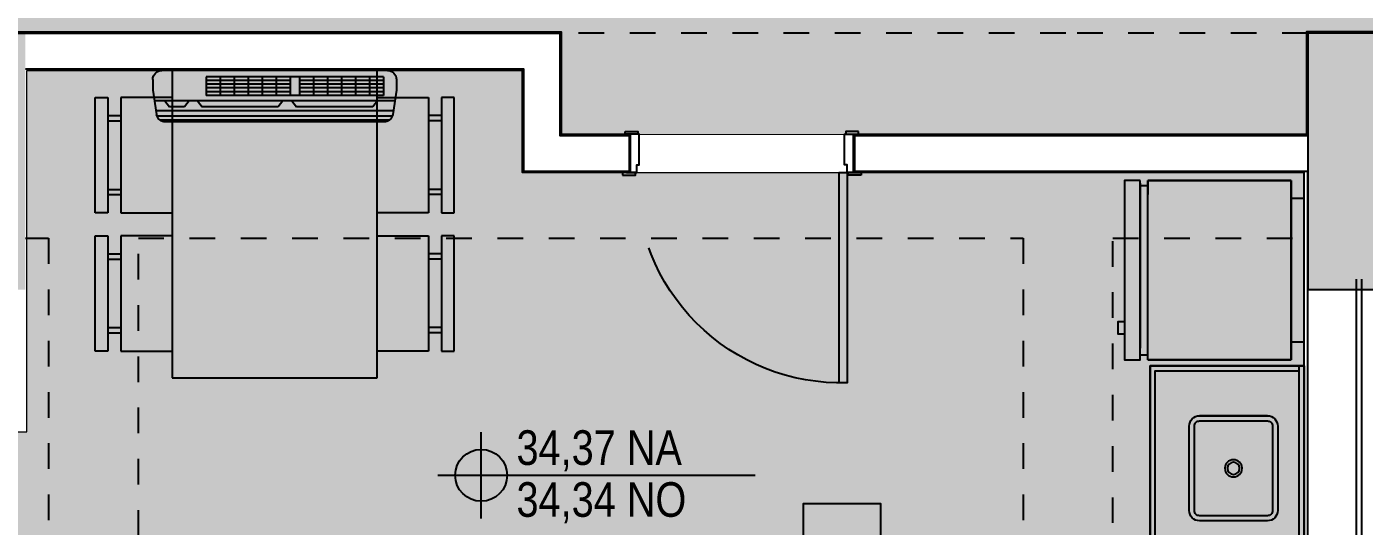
# Model space of a CAD drawing. Header units: metres. Extents: x -154 to 570, y -18 to 184.
# Drawn here: x 9.61 to 14.82, y 0.53 to 2.48 of the extents above; entities that cross this region are included whole.
import ezdxf
from ezdxf.xclip import XClip

# ---------------------------------------------------------------- set-up
doc = ezdxf.new("R2010")
doc.units = ezdxf.units.M
doc.header["$XCLIPFRAME"] = 0
doc.linetypes.add('PUC TORRE B$0$DASHEDX2', pattern=[1.5, 1, -0.5])
doc.linetypes.add('PUC$0$DASHEDX2', pattern=[1.5, 1, -0.5])
for name, color, linetype in [('ARQ-AUX', 7, 'Continuous'), ('ARQ-SIM - EMBASAM', 1, 'Continuous'), ('PUC TORRE B$0$1', 232, 'PUC TORRE B$0$DASHEDX2'), ('PUC TORRE B$0$4', 2, 'Continuous'), ('PUC$0$ARQ-ALV ACAB', 4, 'Continuous'), ('PUC$0$ARQ-ALV OSSO', 5, 'Continuous'), ('PUC$0$ARQ-CAX @ 1', 1, 'Continuous'), ('PUC$0$ARQ-ENCH', 1, 'Continuous'), ('PUC$0$ARQ-HID', 7, 'Continuous'), ('PUC$0$ARQ-MOB', 7, 'Continuous'), ('PUC$0$ARQ-PRJ', 7, 'PUC$0$DASHEDX2'), ('PUC$0$MAUROAMARELO', 162, 'Continuous')]:
    doc.layers.add(name, color=color, linetype=linetype)
doc.layers.add('PUC$0$ARQ-FORRO', color=9, linetype='Continuous', lineweight=5)
doc.styles.add('Adesa', font='ARIALN.TTF')

# ---------------------------------------------------------------- blocks, each defined once
blk = doc.blocks.new('PUC$0$00002ITA-AIT-PR-008-BSE-PLA-TIP-R00$0$Cuba 1')
blk.add_line((0.205, 0.305), (0.205, 0.04))
for points in [[(0.165, 0, 0.414214), (0.205, 0.04), (0.205, 0.305, 0.414214), (0.165, 0.345), (-0.165, 0.345, 0.414214), (-0.205, 0.305), (-0.205, 0.04, 0.414214), (-0.165, 0)], [(-0.165, 0.02), (0.165, 0.02, 0.414214), (0.185, 0.04), (0.185, 0.305, 0.414214), (0.165, 0.325), (-0.165, 0.325, 0.414214), (-0.185, 0.305), (-0.185, 0.04, 0.414214)]]:
    blk.add_lwpolyline(points, format="xyb", close=True)
for radius in [0.0337, 0.0237]:
    blk.add_circle((0, 0.1725), radius)
blk = doc.blocks.new('*U1685')
at = {"linetype": 'Continuous'}
blk.add_lwpolyline([(0, 0), (0, 0.6), (-1.2, 0.6), (-1.2, 0)], dxfattribs=at)
at = {"lineweight": -2}
for points in [[(-1.2, 0), (-1.2, 0.6), (0, 0.6), (0, 0)], [(-1.18, 0.02), (-1.18, 0.58), (-0.02, 0.58), (-0.02, 0.02)], [(0, 0.02), (-1.2, 0.02)], [(0, 0), (-1.2, 0)]]:
    blk.add_lwpolyline(points, dxfattribs=at)
at = {"lineweight": -2, "extrusion": (0, 0, -1), "zscale": -1, "rotation": 180}
blk.add_blockref('PUC$0$00002ITA-AIT-PR-008-BSE-PLA-TIP-R00$0$Cuba 1', (0.4, 0.4475), dxfattribs=at)
blk = doc.blocks.new('*U1642')
for points in [[(-0.045, 0.01), (0.005, 0.01), (0.005, 0), (-0.045, 0)], [(0.865, 0.01), (0.815, 0.01), (0.815, 0), (0.865, 0)], [(-0.055, -0.16), (-0.005, -0.16), (-0.005, -0.15), (-0.055, -0.15)], [(0, -0.15), (0, -0.97), (0.03, -0.97), (0.03, -0.15)], [(0.875, -0.16), (0.825, -0.16), (0.825, -0.15), (0.875, -0.15)]]:
    blk.add_lwpolyline(points, close=True)
for points in [[(-0.04, -0.15), (0, -0.15), (0, -0.12), (0.01, -0.12), (0.01, 0), (-0.025, 0), (-0.025, -0.15)], [(0.86, -0.15), (0.82, -0.15), (0.82, -0.12), (0.81, -0.12), (0.81, 0), (0.845, 0), (0.845, -0.15)]]:
    blk.add_lwpolyline(points)
at = {"layer": 'PUC$0$ARQ-PRJ'}
blk.add_arc((0.0237, -0.1737), 0.7967, 268.2986, 1.7014, dxfattribs=at)
blk = doc.blocks.new('PUC$0$pl apto tipo 3 puc')
at = {"layer": 'PUC$0$ARQ-ALV ACAB', "elevation": 0}
for points in [[(-14.594, 0.7661), (-14.594, -1.905), (-12.8372, -1.905), (-12.8372, -2.055), (-12.8922, -2.055)], [(-5.549, -2.4538), (-11.6972, -2.4538), (-11.6972, -2.055), (-11.9672, -2.055), (-11.9672, -1.905), (-11.5472, -1.905), (-11.5472, -2.3038), (-9.614, -2.3038)]]:
    blk.add_lwpolyline(points, dxfattribs=at)
at = {"layer": 'PUC$0$ARQ-ALV OSSO'}
for p, q in [((-14.6091, 2.8604, 0), (-14.609, -1.91, 0)), ((-14.609, -1.91, 0), (-12.8422, -1.91, 0)), ((-12.8422, -1.91, 0), (-12.8422, -2.05, 0)), ((-12.8422, -2.05, 0), (-14.6072, -2.05, 0))]:
    blk.add_line(p, q, dxfattribs=at)
blk.add_lwpolyline([(-14.799, 2.0012), (-14.799, -1.4888)], dxfattribs=at)
at = {"layer": 'PUC$0$ARQ-ALV OSSO', "elevation": 0}
blk.add_lwpolyline([(-9.2572, -2.4488), (-11.6922, -2.4488), (-11.6922, -2.05), (-11.9622, -2.05), (-11.9622, -1.91), (-11.5522, -1.91), (-11.5522, -2.3088), (-9.609, -2.3088)], dxfattribs=at)
at = {"layer": 'PUC$0$ARQ-CAX @ 1', "xscale": -1, "rotation": 180}
blk.add_blockref('*U1642', (-12.8122, -2.055), dxfattribs=at)
at = {"layer": 'PUC$0$ARQ-HID', "extrusion": (0, 0, -1), "xscale": -1.000000000000002, "zscale": -1.000000000000002, "rotation": 90}
blk.add_blockref('*U1685', (14.594, -1.1513, 0), dxfattribs=at)
blk = doc.blocks.new('PUC$0$pl apto tipo 2 puc')
at = {"layer": 'PUC$0$ARQ-ALV OSSO', "elevation": 0}
blk.add_lwpolyline([(-14.8188, 2.0012), (-14.8188, -1.4888)], dxfattribs=at)
blk = doc.blocks.new('PUC$0$mesa 5l')
at = {"layer": 'PUC$0$ARQ-MOB'}
for p, q in [((988.4153, 457.2276), (987.9653, 457.2276)), ((987.9653, 457.2276), (987.9653, 457.1776)), ((988.4153, 457.1776), (988.4153, 457.2276)), ((988.9549, 457.2276, -0.0226), (988.5049, 457.2276, -0.0226)), ((988.5049, 457.2276, -0.0226), (988.5049, 457.1776, -0.0226)), ((988.9549, 457.1776, -0.0226), (988.9549, 457.2276, -0.0226)), ((987.9653, 457.1776), (988.4153, 457.1776)), ((988.0365, 457.1776), (988.0365, 457.1276)), ((988.0565, 457.1776), (988.0565, 457.1276)), ((988.0565, 457.1776), (988.0565, 457.1276)), ((988.3241, 457.1776), (988.3241, 457.1276)), ((988.3441, 457.1776), (988.3441, 457.1276)), ((988.5049, 457.1776, -0.0226), (988.9549, 457.1776, -0.0226)), ((988.5761, 457.1776, -0.0226), (988.5761, 457.1276, -0.0226)), ((988.5961, 457.1776, -0.0226), (988.5961, 457.1276, -0.0226)), ((988.5961, 457.1776, -0.0226), (988.5961, 457.1276, -0.0226)), ((988.8637, 457.1776, -0.0226), (988.8637, 457.1276, -0.0226)), ((988.8837, 457.1776, -0.0226), (988.8837, 457.1276, -0.0226)), ((987.9653, 456.9276), (987.9653, 457.1276)), ((987.9653, 457.1276), (988.4153, 457.1276)), ((988.4153, 457.1276), (988.4153, 456.9276)), ((988.5049, 456.9276, -0.0226), (988.5049, 457.1276, -0.0226)), ((988.5049, 457.1276, -0.0226), (988.9549, 457.1276, -0.0226)), ((988.9549, 457.1276, -0.0226), (988.9549, 456.9276, -0.0226)), ((989.0601, 456.9276), (987.8601, 456.9276)), ((987.8601, 456.9276), (987.8601, 456.1276)), ((989.0601, 456.1276), (989.0601, 456.9276)), ((987.8601, 456.1276), (989.0601, 456.1276)), ((987.9653, 456.1276), (987.9653, 455.9276)), ((988.4153, 455.9276), (988.4153, 456.1276)), ((988.5049, 456.1276, -0.0226), (988.5049, 455.9276, -0.0226)), ((988.9549, 455.9276, -0.0226), (988.9549, 456.1276, -0.0226)), ((987.9653, 455.9276), (988.4153, 455.9276)), ((988.0365, 455.8776), (988.0365, 455.9276)), ((988.0565, 455.8776), (988.0565, 455.9276)), ((988.0565, 455.8776), (988.0565, 455.9276)), ((988.3241, 455.8776), (988.3241, 455.9276)), ((988.3441, 455.8776), (988.3441, 455.9276)), ((988.5049, 455.9276, -0.0226), (988.9549, 455.9276, -0.0226)), ((988.5761, 455.8776, -0.0226), (988.5761, 455.9276, -0.0226)), ((988.5961, 455.8776, -0.0226), (988.5961, 455.9276, -0.0226)), ((988.5961, 455.8776, -0.0226), (988.5961, 455.9276, -0.0226)), ((988.8637, 455.8776, -0.0226), (988.8637, 455.9276, -0.0226)), ((988.8837, 455.8776, -0.0226), (988.8837, 455.9276, -0.0226)), ((987.9653, 455.8276), (987.9653, 455.8776)), ((987.9653, 455.8776), (988.4153, 455.8776)), ((988.4153, 455.8776), (988.4153, 455.8276)), ((988.5049, 455.8276, -0.0226), (988.5049, 455.8776, -0.0226)), ((988.5049, 455.8776, -0.0226), (988.9549, 455.8776, -0.0226)), ((988.9549, 455.8776, -0.0226), (988.9549, 455.8276, -0.0226)), ((988.4153, 455.8276), (987.9653, 455.8276)), ((988.9549, 455.8276, -0.0226), (988.5049, 455.8276, -0.0226))]:
    blk.add_line(p, q, dxfattribs=at)
blk = doc.blocks.new('PUC$0$GELADEIRA')
for p, q in [((-0.0098, 0.7392), (-0.6547, 0.7392)), ((-0.055, 0.7391), (-0.0098, 0.7392)), ((-0.0098, 0.7392), (-0.055, 0.7391)), ((-0.7, 0.7092), (-0.7, 0.15)), ((-0.7, 0.7092), (0, 0.7092)), ((-0.7, 0.15), (-0.7, 0.7092)), ((-0.7, 0.15), (-0.7, 0.7092)), ((0, 0.7092), (-0.055, 0.7092)), ((-0.055, 0.7092), (0, 0.7092)), ((0, 0.15), (0, 0.7092)), ((0, 0.7092), (0, 0.15)), ((0, 0.7092), (0, 0.15)), ((-0.7, 0.15), (0, 0.15)), ((0, 0.15), (-0.7, 0.15)), ((0, 0.15), (-0.7, 0.15))]:
    blk.add_line(p, q)
blk.add_lwpolyline([(0, 0.7392), (0, 0.8), (-0.7, 0.8), (-0.7, 0.7392)], close=True)
for points in [[(-0.6, 0.8), (-0.6, 0.824), (-0.55, 0.824), (-0.55, 0.8)], [(-0.68, 0.7392), (-0.68, 0.7092)], [(-0.02, 0.7392), (-0.02, 0.7092)], [(-0.63, 0.15), (-0.63, 0.1), (-0.07, 0.1), (-0.07, 0.15)]]:
    blk.add_lwpolyline(points)
blk = doc.blocks.new('PUC$0$layout puc 3')
at = {"layer": 'PUC$0$ARQ-MOB'}
blk.add_lwpolyline([(7.3782, 3.02), (7.0782, 3.02), (7.0782, 3.47), (7.3782, 3.47)], close=True, dxfattribs=at)
at = {"layer": 'PUC$0$ARQ-MOB', "color": 7, "rotation": 270}
blk.add_blockref('PUC$0$mesa 5l', (-451.5109, 993.0201), dxfattribs=at)
at = {"layer": 'PUC$0$ARQ-MOB', "rotation": 90}
blk.add_blockref('PUC$0$GELADEIRA', (9.13, 4.7304), dxfattribs=at)
blk = doc.blocks.new('PUC$0$forro area comum')
at = {"layer": 'PUC$0$ARQ-FORRO'}
h = blk.add_hatch(color=256, dxfattribs=at)
h.dxf.hatch_style = 1
h.paths.add_polyline_path([(11.6882, 2.455), (11.6882, 2.0562), (14.5982, 2.0547), (14.5982, 2.455), (22.4606, 2.455), (22.4606, 2.0562), (25.295, 2.056), (25.295, 2.4552), (26.4562, 2.4546), (26.4563, 3.9549), (5.17, 3.9599), (5.0963, 3.9584), (3.8246, 3.96), (3.825, 9.24), (2.3202, 9.2404), (2.3201, 3.955), (-1.06, 3.955), (-1.06, 4.3049), (-0.355, 4.305), (-0.355, 4.5591), (-0.2032, 4.5606), (-0.2032, 8.4256), (-4.865, 8.4256), (-4.865, 4.9649), (-4.6551, 4.9649), (-4.655, 4.1049), (-3.945, 4.1049), (-3.945, 3.9549), (-11.1863, 3.9549), (-11.1863, 2.455), (-10.025, 2.455), (-10.025, 2.0558), (-7.1264, 2.0558), (-7.1264, 2.455)])
at = {"layer": 'PUC$0$ARQ-FORRO', "elevation": 0}
blk.add_lwpolyline([(-7.1264, 2.455), (11.6882, 2.455), (11.6882, 2.0562), (14.5982, 2.0547), (14.5982, 2.455), (22.4606, 2.455), (22.4606, 2.0562), (25.295, 2.056), (25.295, 2.4552), (26.4562, 2.4546), (26.4563, 3.9549), (5.17, 3.9599), (5.0963, 3.9584), (3.8246, 3.96)], dxfattribs=at)
blk = doc.blocks.new('PUC$0$pl  forro 3')
at = {"layer": 'PUC$0$ARQ-FORRO'}
h = blk.add_hatch(color=256, dxfattribs=at)
h.dxf.hatch_style = 1
h.paths.add_polyline_path([(1.8588, 1.21), (3.7921, 1.21), (3.7921, 0.8112), (6.8388, 0.8112), (6.8389, -1.8599), (5.0371, -1.8599), (5.0371, -0.93), (4.8871, -0.93), (4.8871, -2.5488), (1.8588, -2.5488), (1.8588, -1.4888), (0.7248, -1.4888), (0.7248, -0.2), (1.8588, -0.2)])
blk.add_lwpolyline([(1.8588, 1.21), (3.7921, 1.21), (3.7921, 0.8112), (6.8388, 0.8112), (6.8389, -1.8599), (5.0371, -1.8599), (5.0371, -0.93), (4.8871, -0.93), (4.8871, -2.5488), (1.8588, -2.5488), (1.8588, -1.4888), (0.7248, -1.4888), (0.7248, -0.2), (1.8588, -0.2)], close=True, dxfattribs=at)
blk = doc.blocks.new('PUC$0$Q2')
at = {"layer": 'PUC$0$MAUROAMARELO'}
for p, q in [((244.127, -387.0957), (243.2763, -387.0957)), ((243.2266, -387.22), (243.2413, -387.125)), ((244.1641, -387.1387), (243.239, -387.1387)), ((244.1601, -387.1183), (243.2432, -387.1183)), ((244.1482, -387.1027), (243.2551, -387.1027)), ((244.1766, -387.22), (244.162, -387.125)), ((244.1703, -387.1785), (243.2323, -387.1785)), ((243.274, -387.1785), (243.2923, -387.1547)), ((243.3497, -387.1547), (243.2923, -387.1547)), ((243.368, -387.1785), (243.3497, -387.1547)), ((243.4003, -387.1785), (243.4186, -387.1547)), ((243.7159, -387.1547), (243.4186, -387.1547)), ((243.798, -387.1987), (243.4341, -387.1987)), ((243.4341, -387.2718), (243.4341, -387.1987)), ((243.4888, -387.2718), (243.4888, -387.1987)), ((243.5435, -387.2718), (243.5435, -387.1987)), ((243.5983, -387.2718), (243.5983, -387.1987)), ((243.653, -387.2718), (243.653, -387.1987)), ((243.7077, -387.2718), (243.7077, -387.1987)), ((243.7342, -387.1785), (243.7159, -387.1547)), ((243.7624, -387.2718), (243.7624, -387.1987)), ((243.7684, -387.1785), (243.7867, -387.1547)), ((244.0841, -387.1547), (243.7867, -387.1547)), ((243.798, -387.2718), (243.798, -387.1987)), ((244.1264, -387.1987), (243.798, -387.1987)), ((243.8527, -387.2718), (243.8527, -387.1987)), ((243.9074, -387.2718), (243.9074, -387.1987)), ((243.9622, -387.2718), (243.9622, -387.1987)), ((244.0169, -387.2718), (244.0169, -387.1987)), ((244.0716, -387.2718), (244.0716, -387.1987)), ((244.1024, -387.1785), (244.0841, -387.1547)), ((244.1264, -387.2718), (244.1264, -387.1987)), ((243.2266, -387.2614), (243.2266, -387.22)), ((243.5968, -387.2135), (243.4341, -387.2135)), ((243.5968, -387.2283), (243.4341, -387.2283)), ((243.5968, -387.2431), (243.4341, -387.2431)), ((243.6599, -387.2135), (243.5968, -387.2135)), ((243.6599, -387.2283), (243.5968, -387.2283)), ((243.6599, -387.2431), (243.5968, -387.2431)), ((243.723, -387.2135), (243.6599, -387.2135)), ((243.723, -387.2283), (243.6599, -387.2283)), ((243.723, -387.2431), (243.6599, -387.2431)), ((243.7624, -387.2135), (243.723, -387.2135)), ((243.7624, -387.2283), (243.723, -387.2283)), ((243.7624, -387.2431), (243.723, -387.2431)), ((243.906, -387.2135), (243.798, -387.2135)), ((243.906, -387.2283), (243.798, -387.2283)), ((243.906, -387.2431), (243.798, -387.2431)), ((243.9691, -387.2135), (243.906, -387.2135)), ((243.9691, -387.2283), (243.906, -387.2283)), ((243.9691, -387.2431), (243.906, -387.2431)), ((244.0322, -387.2135), (243.9691, -387.2135)), ((244.0322, -387.2283), (243.9691, -387.2283)), ((244.0322, -387.2431), (243.9691, -387.2431)), ((244.1264, -387.2135), (244.0322, -387.2135)), ((244.1264, -387.2283), (244.0322, -387.2283)), ((244.1264, -387.2431), (244.0322, -387.2431)), ((244.1766, -387.2614), (244.1766, -387.22)), ((244.1411, -387.2969), (243.2621, -387.2969)), ((243.5968, -387.2578), (243.4341, -387.2578)), ((243.798, -387.2718), (243.4341, -387.2718)), ((243.6599, -387.2578), (243.5968, -387.2578)), ((243.723, -387.2578), (243.6599, -387.2578)), ((243.7624, -387.2578), (243.723, -387.2578)), ((243.906, -387.2578), (243.798, -387.2578)), ((244.1264, -387.2718), (243.798, -387.2718)), ((243.9691, -387.2578), (243.906, -387.2578)), ((244.0322, -387.2578), (243.9691, -387.2578)), ((244.1264, -387.2578), (244.0322, -387.2578))]:
    blk.add_line(p, q, dxfattribs=at)
for centre, start, end in [((243.2763, -387.1312), 90, 170), ((244.127, -387.1312), 10, 90), ((243.2621, -387.2614), 180, 270), ((244.1411, -387.2614), 270, 0)]:
    blk.add_arc(centre, 0.0355, start, end, dxfattribs=at)
blk = doc.blocks.new('PUC$0$A$C38b7fdd1')
at = {"layer": 'PUC$0$MAUROAMARELO', "xscale": -1, "rotation": 180}
blk.add_blockref('PUC$0$Q2', (-247.7051, -382.1169, 0), dxfattribs=at)
blk = doc.blocks.new('PUC')
at = {"layer": 'PUC$0$ARQ-ALV ACAB'}
blk.add_lwpolyline([(14.9499, 2.455), (14.6, 2.455), (14.595, 2.455), (14.595, 2.0562)], dxfattribs=at)
at = {"layer": 'PUC$0$ARQ-ALV ACAB', "elevation": 0}
for points in [[(12.8832, 2.0562), (13.155, 2.0562)], [(13.155, 2.0562), (14.595, 2.0562)]]:
    blk.add_lwpolyline(points, dxfattribs=at)
at = {"rotation": 180}
blk.add_blockref('PUC$0$pl apto tipo 3 puc', (-0.009, 0.0012, 0), dxfattribs=at)
at = {"layer": 'PUC$0$ARQ-ALV OSSO', "rotation": 180}
blk.add_blockref('PUC$0$pl apto tipo 2 puc', (-0.0088, 0.0012, 0), dxfattribs=at)
at = {"layer": 'PUC$0$ARQ-ENCH'}
blk.add_blockref('PUC$0$A$C38b7fdd1', (14.575, -2.875), dxfattribs=at)
at = {"layer": 'PUC$0$ARQ-FORRO'}
for name, p in [('PUC$0$forro area comum', (0, 0)), ('PUC$0$pl  forro 3', (7.7461, 1.095, 0))]:
    blk.add_blockref(name, p, dxfattribs=at)
at = {"layer": 'PUC$0$ARQ-MOB', "color": 6}
blk.add_blockref('PUC$0$layout puc 3', (5.555, -2.855, 0), dxfattribs=at)
blk = doc.blocks.new('PUC TORRE B$0$est-lo-07-6sb-r00')
at = {"layer": 'PUC TORRE B$0$4'}
h = blk.add_hatch(color=8, dxfattribs=at)
h.dxf.hatch_style = 1
h.paths.add_polyline_path([(213.004314, 592.98646), (232.004314, 592.98646), (232.004314, 743.98646), (213.004314, 743.98646)], flags=17)
h.paths.add_polyline_path([(517.003016, 942.98646), (353.003016, 942.98646), (353.003016, 923.986062), (498.003016, 923.986062), (498.003016, 465.008359), (498.003039, 465.008359), (498.003039, 450.008359), (498.003039, 395.98646), (517.003016, 395.98646)])
h.paths.add_polyline_path([(3672.003309, 253.001099), (3672.003309, 388.001099), (3637.003309, 388.001099), (3637.003309, 253.001099)])
h.paths.add_polyline_path([(3637.003309, 942.98646), (3637.003194, 872.98646), (3653.003309, 872.98646), (3653.003309, 599.001099), (3637.003309, 599.001099), (3637.003309, 539.001099), (3672.003309, 539.001099), (3672.003309, 942.98646)])
h.paths.add_polyline_path([(3672.003424, 102.001099), (3637.003309, 102.001099), (3637.003309, 42.001099), (3653.003307, 42.001099), (3653.003307, -229.998901), (3637.003309, -229.998901), (3637.003309, -299.998901), (3672.003424, -299.998901)])
h.paths.add_polyline_path([(3075.003309, -299.999844), (3110.003309, -299.999844), (3110.003309, -199.999844), (3075.003309, -199.999844)])
h.paths.add_polyline_path([(3075.003309, 270.500177), (3110.003309, 270.500177), (3110.003309, 370.500177), (3075.003309, 370.500177)])
h.paths.add_polyline_path([(520.003309, 942.98646), (520.003309, 395.98646), (555.003309, 395.98646), (555.003309, 451.98646), (539.003309, 451.98646), (539.003309, 872.98646), (555.003309, 872.98646), (555.003309, 942.98646)])
h.paths.add_polyline_path([(-2102.995138, 253.000177), (-2102.995138, 388.000177), (-2137.995138, 388.000177), (-2137.995138, 253.000177)])
h.paths.add_polyline_path([(-2137.995138, 101.999935), (-2137.995138, -299.999844), (-2102.995138, -299.999844), (-2102.995138, -229.999844), (-2118.995138, -229.999844), (-2118.995138, 41.999935), (-2102.995138, 41.999935), (-2102.995138, 101.999935)])
h.paths.add_polyline_path([(-2137.995141, 942.98646), (-2137.995141, 538.988972), (-2102.995141, 538.988972), (-2102.995141, 598.988972), (-2118.995141, 598.988972), (-2118.995141, 872.98646), (-2102.995141, 872.98646), (-2102.995141, 942.98646)])
h.paths.add_polyline_path([(520.003309, 245.003526), (520.003309, -299.999844), (555.003309, -299.999844), (555.003309, -229.999844), (539.003309, -229.999844), (539.003309, 185.003526), (555.003309, 185.003526), (555.003309, 245.003526)])
h.paths.add_polyline_path([(-34.995574, 942.98646), (-34.995574, 872.98646), (-18.995574, 872.98646), (-18.995574, 455.98646), (-34.995574, 455.98646), (-34.995574, 395.98646), (232.004426, 395.98646), (232.004426, 481.98646), (213.004426, 481.98646), (213.004426, 414.98646), (0.004426, 414.98646), (0.004426, 923.98646), (213.004426, 923.98646), (213.004426, 854.98646), (232.004426, 854.98646), (232.004426, 923.98646), (252.004426, 923.98646), (252.004426, 942.98646)])
h.paths.add_polyline_path([(3075.003309, 842.98646), (3110.003309, 842.98646), (3110.003309, 942.98646), (3075.003309, 942.98646)])
h.paths.add_polyline_path([(2530.003309, -299.999844), (2570.003309, -299.999844), (2570.003309, -199.999844), (2530.003309, -199.999844)])
h.paths.add_polyline_path([(2530.003309, 145.003526), (2570.003309, 145.003526), (2570.003309, 245.003526), (2530.003309, 245.003526)])
h.paths.add_polyline_path([(2530.003309, 395.98646), (2570.003309, 395.98646), (2570.003309, 495.98646), (2530.003309, 495.98646)])
h.paths.add_polyline_path([(2530.003309, 842.98646), (2570.003309, 842.98646), (2570.003309, 942.98646), (2530.003309, 942.98646)])
h.paths.add_polyline_path([(1995.003309, -299.999844), (2030.003309, -299.999844), (2030.003309, -199.999844), (1995.003309, -199.999844)])
h.paths.add_polyline_path([(1995.003309, 145.003526), (2030.003309, 145.003526), (2030.003309, 245.003526), (1995.003309, 245.003526)])
h.paths.add_polyline_path([(1995.003309, 395.98646), (2030.003309, 395.98646), (2030.003309, 495.98646), (1995.003309, 495.98646)])
h.paths.add_polyline_path([(1995.003309, 842.98646), (2030.003309, 842.98646), (2030.003309, 942.98646), (1995.003309, 942.98646)])
h.paths.add_polyline_path([(1460.003309, -299.999844), (1495.003309, -299.999844), (1495.003309, -199.999844), (1460.003309, -199.999844)])
h.paths.add_polyline_path([(1460.003309, 145.003526), (1495.003309, 145.003526), (1495.003309, 245.003526), (1460.003309, 245.003526)])
h.paths.add_polyline_path([(1460.176641, 395.98646), (1495.176641, 395.98646), (1495.176641, 495.98646), (1460.176641, 495.98646)])
h.paths.add_polyline_path([(1460.003309, 842.98646), (1495.003309, 842.98646), (1495.003309, 942.98646), (1460.003309, 942.98646)])
h.paths.add_polyline_path([(925.003309, -299.999844), (960.003309, -299.999844), (960.003309, -199.999844), (925.003309, -199.999844)])
h.paths.add_polyline_path([(925.003309, 145.003526), (960.003309, 145.003526), (960.003309, 245.003526), (925.003309, 245.003526)])
h.paths.add_polyline_path([(925.003309, 395.98646), (960.003309, 395.98646), (960.003309, 495.98646), (925.003309, 495.98646)])
h.paths.add_polyline_path([(925.003309, 842.98646), (960.003309, 842.98646), (960.003309, 942.98646), (925.003309, 942.98646)])
h.paths.add_polyline_path([(-1582.999721, -299.999844), (-1547.999721, -299.999844), (-1547.999721, -199.999844), (-1582.999721, -199.999844)])
h.paths.add_polyline_path([(-500.999721, -299.999844), (-465.999721, -299.999844), (-465.999721, -199.999844), (-500.999721, -199.999844)])
h.paths.add_polyline_path([(-1042.999721, -299.999844), (-1002.999721, -299.999844), (-1002.999721, -199.999844), (-1042.999721, -199.999844)])
h.paths.add_polyline_path([(-500.999721, 145.003526), (-465.999721, 145.003526), (-465.999721, 245.003526), (-500.999721, 245.003526)])
h.paths.add_polyline_path([(-1042.999721, 145.003526), (-1002.999721, 145.003526), (-1002.999721, 245.003526), (-1042.999721, 245.003526)])
h.paths.add_polyline_path([(-500.999721, 395.98646), (-465.999721, 395.98646), (-465.999721, 495.98646), (-500.999721, 495.98646)])
h.paths.add_polyline_path([(-1042.999721, 395.98646), (-1002.999721, 395.98646), (-1002.999721, 495.98646), (-1042.999721, 495.98646)])
h.paths.add_polyline_path([(-1582.999721, 270.500177), (-1547.999721, 270.500177), (-1547.999721, 370.500177), (-1582.999721, 370.500177)])
h.paths.add_polyline_path([(-500.999721, 842.98646), (-465.999721, 842.98646), (-465.999721, 942.98646), (-500.999721, 942.98646)])
h.paths.add_polyline_path([(-1042.999721, 842.98646), (-1002.999721, 842.98646), (-1002.999721, 942.98646), (-1042.999721, 942.98646)])
h.paths.add_polyline_path([(-1582.999721, 842.98646), (-1547.999721, 842.98646), (-1547.999721, 942.98646), (-1582.999721, 942.98646)])
h.paths.add_polyline_path([(-35, 245.003526), (-35, 185.003526), (-19, 185.003526), (-19, -230), (-35, -230), (-35, -300), (517, -300), (517, 245), (498, 245), (498, -281), (0, -281), (0, -19), (255, -19), (255, 245.003526), (178.5, 245.003526), (178.5, 226.003526), (236, 226.003526), (236, 0), (0, 0), (0, 226.003526), (57.5, 226.003526), (57.5, 245.003526)])
at = {"layer": 'PUC TORRE B$0$1'}
for points in [[(993.619054, 245.003526), (960.003309, 245.003526)], [(1365.617709, 245.003526), (993.619054, 245.003526)], [(1460.003309, 245.003526), (1365.617709, 245.003526)], [(960.003309, 165.003526), (969.011136, 165.003526)], [(969.011136, 165.003526), (969.011136, -158.575998)], [(1004.011136, 165.003526), (1349.009683, 165.003526)], [(1004.011136, -131.077221), (1004.011136, 165.003526)], [(1349.009683, 165.003526), (1349.009683, -84.573884)], [(1384.009683, 165.003526), (1460.003309, 165.003526)], [(1384.009683, -66.074496), (1384.009683, 165.003526)]]:
    blk.add_lwpolyline(points, dxfattribs=at)
at = {"layer": 'PUC TORRE B$0$4', "linetype": 'Continuous'}
blk.add_lwpolyline([(1460.003309, 145.003526), (1495.003309, 145.003526), (1495.003309, 245.003526), (1460.003309, 245.003526), (1460.003309, 145.003526)], dxfattribs=at)
blk = doc.blocks.new('PUC TORRE B')
at = {"linetype": 'Continuous', "xscale": 0.01, "yscale": 0.01, "zscale": 0.01}
blk.add_blockref('PUC TORRE B$0$est-lo-07-6sb-r00', (0, 0), dxfattribs=at)
blk.add_blockref('PUC', (0, 0))
blk = doc.blocks.new('NipAcOs')
at = {"layer": 'ARQ-SIM - EMBASAM'}
h = blk.add_hatch(color=256, dxfattribs=at)
h.dxf.hatch_style = 1
h.paths.add_polyline_path([(0, 0.15, 0.414214), (-0.15, 0), (0, 0)])
h.paths.add_polyline_path([(0.15, 0), (0, 0), (0, -0.15, 0.414214)])
for p, q in [((0, -0.25), (0, 0.25)), ((-0.25, 0), (0.15, 0)), ((0.15, 0), (1.5834, 0))]:
    blk.add_line(p, q, dxfattribs=at)
blk.add_circle((0, 0), 0.15, dxfattribs=at)
at = {"style": 'Adesa'}
for p in [(0.204, 0.06), (0.204, -0.24)]:
    blk.add_attdef('000,00', p, '', height=0.2, dxfattribs=at)

msp = doc.modelspace()

# ---------------------------------------------------------------- block references
at = {"layer": 'ARQ-AUX'}
ref = msp.add_blockref('PUC TORRE B', (0, 0), dxfattribs=at)
XClip(ref).set_block_clipping_path([(-22.1257387469, -3.8879528525), (38.8233554118, 13.297728756)])
at = {"layer": 'ARQ-SIM - EMBASAM'}
ref = msp.add_blockref('NipAcOs', (11.3769, 0.7253), dxfattribs=dict(at, xscale=0.675, yscale=0.675, zscale=0.675))
ref.add_attrib('000,00', '34,34 NO', (11.5146, 0.5633), dxfattribs={"layer": '0', "color": 2, "height": 0.135, "style": 'Adesa'})
ref.add_attrib('000,00', '34,37 NA', (11.5146, 0.7658), dxfattribs={"layer": '0', "color": 2, "height": 0.135, "style": 'Adesa'})

doc.saveas('drawing.dxf')
